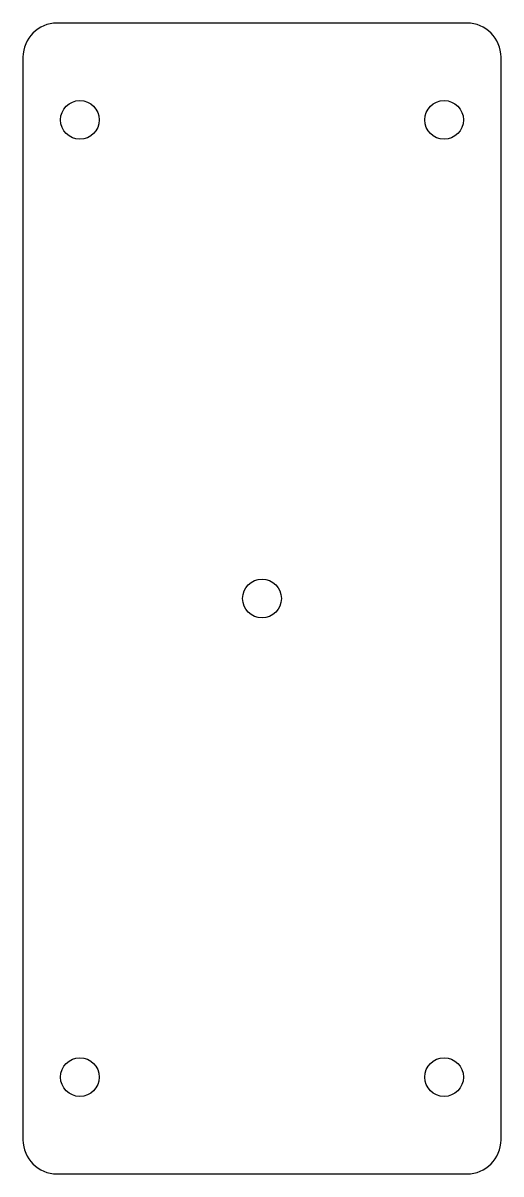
# Model space of a CAD drawing. Header units: millimetres. Extents: x -21 to 21, y -50 to 50.
import ezdxf

# ---------------------------------------------------------------- set-up
doc = ezdxf.new("R2010")
doc.units = ezdxf.units.MM
doc.layers.add('box_floor_outline', color=7, linetype='Continuous')

msp = doc.modelspace()

# ---------------------------------------------------------------- linework, layer by layer
at = {"layer": 'box_floor_outline'}
for p, q in [((18, 50.5), (-18, 50.5)), ((-21, 47.5), (-21, -47.5)), ((21, -47.5), (21, 47.5)), ((-18, -50.5), (18, -50.5))]:
    msp.add_line(p, q, dxfattribs=at)
for centre in [(-16, 42), (16, 42), (0, 0), (-16, -42), (16, -42)]:
    msp.add_circle(centre, 1.7, dxfattribs=at)
for centre, start, end in [((-18, 47.5), 90, 180), ((18, 47.5), 0, 90), ((-18, -47.5), 180, 270), ((18, -47.5), 270, 360)]:
    msp.add_arc(centre, 3, start, end, dxfattribs=at)

doc.saveas('drawing.dxf')
